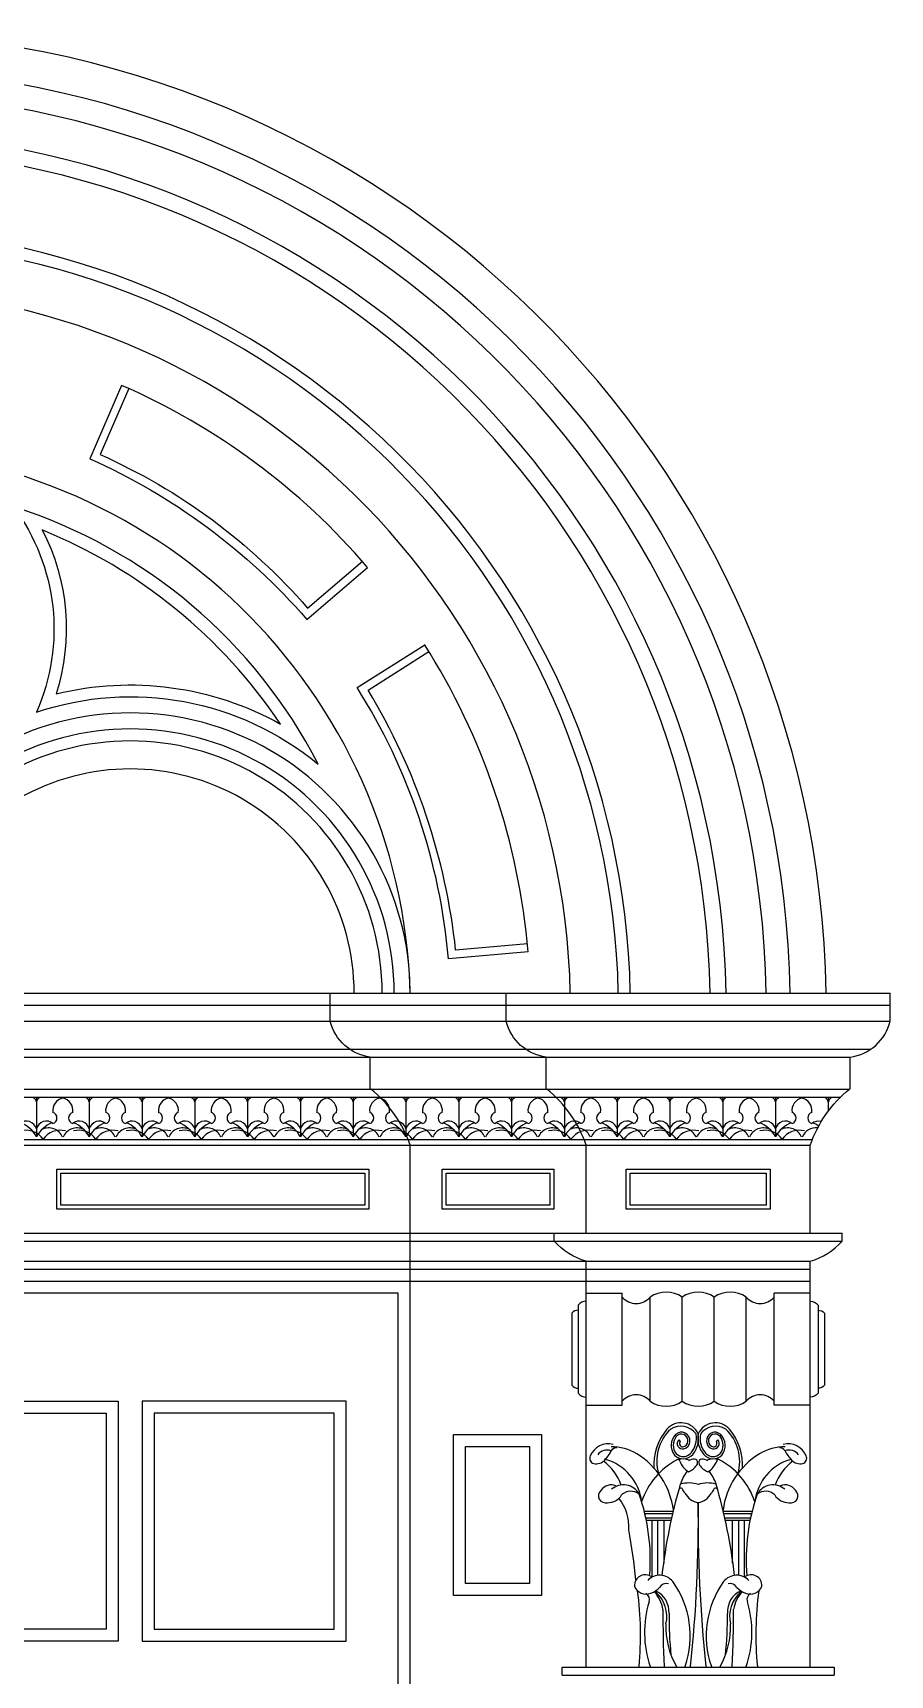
# Model space of a CAD drawing. Header units: metres. Extents: x 44156 to 46760, y 14888 to 19396.
# Drawn here: x 45686 to 46760, y 17340 to 19396 of the extents above; entities that cross this region are included whole.
import ezdxf

# ---------------------------------------------------------------- set-up
doc = ezdxf.new("R2010")
doc.units = ezdxf.units.M
for name, color, linetype in [('1', 3, 'Continuous'), ('3', 3, 'Continuous'), ('7', 7, 'Continuous')]:
    doc.layers.add(name, color=color, linetype=linetype)

# ---------------------------------------------------------------- blocks, each defined once
blk = doc.blocks.new('FH01F009')
at = {"layer": '1'}
for p, q in [((-47.25, 3104.33), (2409.75, 3104.33)), ((-47.25, 3085.43), (2409.75, 3085.43)), ((-24.48, 3052.35), (2386.98, 3052.35)), ((11.23, 2995.71), (2351.27, 2995.71)), ((44.78, 2945.48), (2317.72, 2945.48)), ((9.45, 2825.55), (2353.05, 2825.55)), ((47.25, 2801.93), (2315.25, 2801.93)), ((47.25, 2792.48), (2315.25, 2792.48)), ((2050.65, 2764.12), (2093.17, 2764.12)), ((2093.17, 2631.83), (2093.17, 2764.12)), ((2126.25, 2636.55), (2126.25, 2759.4)), ((2164.05, 2636.55), (2164.05, 2759.4)), ((2201.85, 2636.55), (2201.85, 2759.4)), ((2239.65, 2636.55), (2239.65, 2759.4)), ((2272.72, 2631.83), (2272.72, 2764.12)), ((2315.25, 2764.12), (2272.72, 2764.12)), ((2050.65, 2631.83), (2093.17, 2631.83)), ((2315.25, 2631.83), (2272.72, 2631.83)), ((2022.3, 2313.03), (2343.6, 2313.03))]:
    blk.add_line(p, q, dxfattribs=at)
for points in [[(1510.43, 3832.5), (1476.51, 3754.45, -0.11), (1721.44, 3573.2), (1786.15, 3628.49)], [(1981.16, 3176.52), (1896.4, 3169.1, 0.11), (1792.99, 3476.33), (1864.85, 3521.93)]]:
    blk.add_lwpolyline(points, format="xyb", dxfattribs=at)
for points in [[(1788.95, 2868.08), (1429.85, 2868.08), (1429.85, 2905.88), (1788.95, 2905.88)], [(2007.73, 2868.08), (1885.25, 2868.08), (1885.25, 2905.88), (2007.73, 2905.88)], [(2263.27, 2868.08), (2102.62, 2868.08), (2102.62, 2905.88), (2263.27, 2905.88)], [(1483.65, 2367.23), (1271.02, 2367.23), (1271.02, 2622.38), (1483.65, 2622.38)], [(1752.97, 2622.37), (1540.35, 2622.38), (1540.35, 2367.23), (1752.97, 2367.23)], [(1983.56, 2421.34), (1908.02, 2421.34), (1908.02, 2583.23), (1983.56, 2583.23)]]:
    blk.add_lwpolyline(points, close=True, dxfattribs=at)
blk.add_lwpolyline([(1828.57, 18.9), (1828.57, 2764.12), (1181.25, 2764.12)], dxfattribs=at)
for centre, radius, start, end in [((1181.25, 3099.52), 1110.53, 0.98, 179.06), ((1181.25, 3099.52), 1016.03, 1.07, 178.93), ((1181.34, 3099.43), 921.63, 1.19, 178.81), ((1181.34, 3099.43), 907.45, 1.2, 178.8), ((1181.34, 3099.43), 803.5, 40.5, 66.5), ((1181.34, 3099.43), 661.75, 1.65, 178.35), ((1181.34, 3099.43), 803.5, 4.83, 32.41), ((1511.94, 3118.74), 330.69, 359.96, 180.04), ((1511.94, 3118.74), 311.79, 359.96, 180.04), ((1511.94, 3118.74), 297.62, 359.96, 180.04), ((2109.71, 2773.96), 22.03, 221.36, 318.64), ((2145.15, 2732.71), 32.7, 54.7, 125.3), ((2182.95, 2732.18), 33.14, 55.23, 124.77), ((2220.75, 2732.71), 32.7, 54.7, 125.3), ((2256.19, 2773.96), 22.03, 221.36, 318.64), ((2109.71, 2621.99), 22.03, 41.36, 138.64), ((2256.19, 2621.99), 22.03, 41.36, 138.64), ((2145.15, 2663.24), 32.7, 234.7, 305.3), ((2182.95, 2663.77), 33.14, 235.23, 304.77), ((2220.75, 2663.24), 32.7, 234.7, 305.3)]:
    blk.add_arc(centre, radius, start, end, dxfattribs=at)
at = {"layer": '3'}
for p, q in [((1401.11, 2994.62), (1401.11, 2948.97)), ((1463.48, 2994.62), (1463.48, 2948.97)), ((1525.85, 2994.62), (1525.85, 2948.97)), ((1588.22, 2994.62), (1588.22, 2948.97)), ((1588.22, 2994.62), (1588.22, 2948.97)), ((1650.59, 2994.62), (1650.59, 2948.97)), ((1712.96, 2994.62), (1712.96, 2948.97)), ((1775.33, 2994.62), (1775.33, 2948.97)), ((1837.7, 2994.62), (1837.7, 2948.97)), ((1837.7, 2994.62), (1837.7, 2948.97)), ((1900.07, 2994.62), (1900.07, 2948.97)), ((1962.44, 2994.62), (1962.44, 2948.97)), ((2024.81, 2994.62), (2024.81, 2948.97)), ((2087.18, 2994.62), (2087.18, 2948.97)), ((2087.18, 2994.62), (2087.18, 2948.97)), ((2149.55, 2994.62), (2149.55, 2948.97)), ((2211.92, 2994.62), (2211.92, 2948.97)), ((2274.29, 2994.62), (2274.29, 2948.97)), ((2336.66, 2994.62), (2336.66, 2978.99)), ((2159.88, 2591.04), (2161.67, 2589.15)), ((2206.02, 2591.04), (2204.23, 2589.15)), ((2153.28, 2506.25), (2119.34, 2506.25)), ((2152.67, 2503.65), (2119.98, 2503.65)), ((2246.58, 2506.25), (2212.64, 2506.25)), ((2245.94, 2503.65), (2213.25, 2503.65)), ((2151.48, 2498.45), (2121.15, 2498.45)), ((2150.9, 2495.85), (2121.69, 2495.85)), ((2128.73, 2428.75), (2128.73, 2495.85)), ((2135.38, 2430.85), (2135.38, 2495.85)), ((2142.7, 2445.22), (2142.7, 2495.85)), ((2244.77, 2498.45), (2214.44, 2498.45)), ((2244.23, 2495.85), (2215.02, 2495.85)), ((2223.57, 2445.22), (2223.57, 2495.85)), ((2230.9, 2430.85), (2230.9, 2495.85)), ((2237.54, 2428.75), (2237.54, 2495.85))]:
    blk.add_line(p, q, dxfattribs=at)
for centre, radius, start, end in [((1394.89, 2989.04), 6.28, 9.44, 62.78), ((1407.33, 2989.04), 6.28, 117.22, 170.56), ((1435.81, 2979.72), 15.31, 103.27, 187.63), ((1428.79, 2979.72), 15.31, 352.37, 76.73), ((1457.26, 2989.04), 6.28, 9.44, 62.78), ((1469.7, 2989.04), 6.28, 117.22, 170.56), ((1498.18, 2979.72), 15.31, 103.27, 187.63), ((1491.16, 2979.72), 15.31, 352.37, 76.73), ((1519.63, 2989.04), 6.28, 9.44, 62.78), ((1532.07, 2989.04), 6.28, 117.22, 170.56), ((1560.55, 2979.72), 15.31, 103.27, 187.63), ((1553.53, 2979.72), 15.31, 352.37, 76.73), ((1582, 2989.04), 6.28, 9.44, 62.78), ((1582, 2989.04), 6.28, 9.44, 62.78), ((1594.44, 2989.04), 6.28, 117.22, 170.56), ((1594.44, 2989.04), 6.28, 117.22, 170.56), ((1622.92, 2979.72), 15.31, 103.27, 187.63), ((1615.9, 2979.72), 15.31, 352.37, 76.73), ((1644.37, 2989.04), 6.28, 9.44, 62.78), ((1656.81, 2989.04), 6.28, 117.22, 170.56), ((1685.29, 2979.72), 15.31, 103.27, 187.63), ((1678.27, 2979.72), 15.31, 352.37, 76.73), ((1706.74, 2989.04), 6.28, 9.44, 62.78), ((1719.18, 2989.04), 6.28, 117.22, 170.56), ((1747.66, 2979.72), 15.31, 103.27, 187.63), ((1740.64, 2979.72), 15.31, 352.37, 76.73), ((1769.11, 2989.04), 6.28, 9.44, 62.78), ((1781.55, 2989.04), 6.28, 117.22, 170.56), ((1810.03, 2979.72), 15.31, 103.27, 187.63), ((1803.01, 2979.72), 15.31, 352.37, 76.73), ((1831.48, 2989.04), 6.28, 9.44, 62.78), ((1831.48, 2989.04), 6.28, 9.44, 62.78), ((1843.92, 2989.04), 6.28, 117.22, 170.56), ((1843.92, 2989.04), 6.28, 117.22, 170.56), ((1872.4, 2979.72), 15.31, 103.27, 187.63), ((1865.38, 2979.72), 15.31, 352.37, 76.73), ((1893.85, 2989.04), 6.28, 9.44, 62.78), ((1906.29, 2989.04), 6.28, 117.22, 170.56), ((1934.77, 2979.72), 15.31, 103.27, 187.63), ((1927.75, 2979.72), 15.31, 352.37, 76.73), ((1956.22, 2989.04), 6.28, 9.44, 62.78), ((1968.66, 2989.04), 6.28, 117.22, 170.56), ((1997.14, 2979.72), 15.31, 103.27, 187.63), ((1990.12, 2979.72), 15.31, 352.37, 76.73), ((2018.59, 2989.04), 6.28, 9.44, 62.78), ((2031.03, 2989.04), 6.28, 117.22, 170.56), ((2059.51, 2979.72), 15.31, 103.27, 187.63), ((2052.49, 2979.72), 15.31, 352.37, 76.73), ((2080.96, 2989.04), 6.28, 9.44, 62.78), ((2080.96, 2989.04), 6.28, 9.44, 62.78), ((2093.4, 2989.04), 6.28, 117.22, 170.56), ((2093.4, 2989.04), 6.28, 117.22, 170.56), ((2121.88, 2979.72), 15.31, 103.27, 187.63), ((2114.86, 2979.72), 15.31, 352.37, 76.73), ((2143.33, 2989.04), 6.28, 9.44, 62.78), ((2155.77, 2989.04), 6.28, 117.22, 170.56), ((2184.25, 2979.72), 15.31, 103.27, 187.63), ((2177.23, 2979.72), 15.31, 352.37, 76.73), ((2205.7, 2989.04), 6.28, 9.44, 62.78), ((2218.14, 2989.04), 6.28, 117.22, 170.56), ((2246.62, 2979.72), 15.31, 103.27, 187.63), ((2239.6, 2979.72), 15.31, 352.37, 76.73), ((2268.07, 2989.04), 6.28, 9.44, 62.78), ((2280.51, 2989.04), 6.28, 117.22, 170.56), ((2308.99, 2979.72), 15.31, 103.27, 187.63), ((2301.97, 2979.72), 15.31, 352.37, 76.73), ((2330.44, 2989.04), 6.28, 9.44, 62.78), ((2342.88, 2989.04), 6.28, 117.22, 170.56), ((1418.47, 2971.1), 6.94, 288.21, 71.79), ((1446.12, 2971.1), 6.94, 108.21, 251.79), ((1480.84, 2971.1), 6.94, 288.21, 71.79), ((1508.49, 2971.1), 6.94, 108.21, 251.79), ((1543.21, 2971.1), 6.94, 288.21, 71.79), ((1570.86, 2971.1), 6.94, 108.21, 251.79), ((1605.58, 2971.1), 6.94, 288.21, 71.79), ((1633.23, 2971.1), 6.94, 108.21, 251.79), ((1667.95, 2971.1), 6.94, 288.21, 71.79), ((1695.6, 2971.1), 6.94, 108.21, 251.79), ((1730.32, 2971.1), 6.94, 288.21, 71.79), ((1757.97, 2971.1), 6.94, 108.21, 251.79), ((1792.69, 2971.1), 6.94, 288.21, 71.79), ((1820.34, 2971.1), 6.94, 108.21, 251.79), ((1855.06, 2971.1), 6.94, 288.21, 71.79), ((1882.71, 2971.1), 6.94, 108.21, 251.79), ((1917.43, 2971.1), 6.94, 288.21, 71.79), ((1945.08, 2971.1), 6.94, 108.21, 251.79), ((1979.8, 2971.1), 6.94, 288.21, 71.79), ((2007.45, 2971.1), 6.94, 108.21, 251.79), ((2042.17, 2971.1), 6.94, 288.21, 71.79), ((2069.82, 2971.1), 6.94, 108.21, 251.79), ((2104.54, 2971.1), 6.94, 288.21, 71.79), ((2132.19, 2971.1), 6.94, 108.21, 251.79), ((2166.91, 2971.1), 6.94, 288.21, 71.79), ((2194.56, 2971.1), 6.94, 108.21, 251.79), ((2229.28, 2971.1), 6.94, 288.21, 71.79), ((2256.93, 2971.1), 6.94, 108.21, 251.79), ((2291.65, 2971.1), 6.94, 288.21, 71.79), ((2319.3, 2971.1), 6.94, 108.21, 251.79), ((1389.37, 2955.19), 12.14, 14.62, 129.87), ((1388.8, 2932.1), 24.39, 34.33, 104.8), ((1368.52, 2930.69), 37.38, 29.29, 67.8), ((1412.86, 2955.19), 12.14, 50.13, 165.38), ((1433.71, 2930.69), 37.38, 112.2, 150.71), ((1415.46, 2941.41), 17.95, 23.27, 115.09), ((1429.09, 2932.1), 24.39, 75.2, 145.67), ((1449.14, 2941.41), 17.95, 64.91, 156.73), ((1451.74, 2955.19), 12.14, 14.62, 129.87), ((1451.17, 2932.1), 24.39, 34.33, 104.8), ((1430.89, 2930.69), 37.38, 29.29, 67.8), ((1475.23, 2955.19), 12.14, 50.13, 165.38), ((1496.08, 2930.69), 37.38, 112.2, 150.71), ((1477.83, 2941.41), 17.95, 23.27, 115.09), ((1491.46, 2932.1), 24.39, 75.2, 145.67), ((1511.51, 2941.41), 17.95, 64.91, 156.73), ((1514.11, 2955.19), 12.14, 14.62, 129.87), ((1513.54, 2932.1), 24.39, 34.33, 104.8), ((1493.26, 2930.69), 37.38, 29.29, 67.8), ((1537.6, 2955.19), 12.14, 50.13, 165.38), ((1558.45, 2930.69), 37.38, 112.2, 150.71), ((1540.2, 2941.41), 17.95, 23.27, 115.09), ((1553.83, 2932.1), 24.39, 75.2, 145.67), ((1573.88, 2941.41), 17.95, 64.91, 156.73), ((1576.48, 2955.19), 12.14, 14.62, 129.87), ((1575.91, 2932.1), 24.39, 34.33, 104.8), ((1555.63, 2930.69), 37.38, 29.29, 67.8), ((1599.97, 2955.19), 12.14, 50.13, 165.38), ((1620.82, 2930.69), 37.38, 112.2, 150.71), ((1602.57, 2941.41), 17.95, 23.27, 115.09), ((1616.2, 2932.1), 24.39, 75.2, 145.67), ((1636.25, 2941.41), 17.95, 64.91, 156.73), ((1638.85, 2955.19), 12.14, 14.62, 129.87), ((1638.28, 2932.1), 24.39, 34.33, 104.8), ((1618, 2930.69), 37.38, 29.29, 67.8), ((1662.34, 2955.19), 12.14, 50.13, 165.38), ((1683.19, 2930.69), 37.38, 112.2, 150.71), ((1664.94, 2941.41), 17.95, 23.27, 115.09), ((1678.57, 2932.1), 24.39, 75.2, 145.67), ((1698.62, 2941.41), 17.95, 64.91, 156.73), ((1701.22, 2955.19), 12.14, 14.62, 129.87), ((1700.65, 2932.1), 24.39, 34.33, 104.8), ((1680.37, 2930.69), 37.38, 29.29, 67.8), ((1724.71, 2955.19), 12.14, 50.13, 165.38), ((1745.56, 2930.69), 37.38, 112.2, 150.71), ((1727.31, 2941.41), 17.95, 23.27, 115.09), ((1740.94, 2932.1), 24.39, 75.2, 145.67), ((1760.99, 2941.41), 17.95, 64.91, 156.73), ((1763.59, 2955.19), 12.14, 14.62, 129.87), ((1763.02, 2932.1), 24.39, 34.33, 104.8), ((1742.74, 2930.69), 37.38, 29.29, 67.8), ((1787.08, 2955.19), 12.14, 50.13, 165.38), ((1807.93, 2930.69), 37.38, 112.2, 150.71), ((1789.68, 2941.41), 17.95, 23.27, 115.09), ((1803.31, 2932.1), 24.39, 75.2, 145.67), ((1823.36, 2941.41), 17.95, 64.91, 156.73), ((1825.96, 2955.19), 12.14, 14.62, 129.87), ((1825.39, 2932.1), 24.39, 34.33, 104.8), ((1805.11, 2930.69), 37.38, 29.29, 67.8), ((1849.45, 2955.19), 12.14, 50.13, 165.38), ((1870.3, 2930.69), 37.38, 112.2, 150.71), ((1852.05, 2941.41), 17.95, 23.27, 115.09), ((1865.68, 2932.1), 24.39, 75.2, 145.67), ((1885.73, 2941.41), 17.95, 64.91, 156.73), ((1888.33, 2955.19), 12.14, 14.62, 129.87), ((1887.76, 2932.1), 24.39, 34.33, 104.8), ((1867.48, 2930.69), 37.38, 29.29, 67.8), ((1911.82, 2955.19), 12.14, 50.13, 165.38), ((1932.67, 2930.69), 37.38, 112.2, 150.71), ((1914.42, 2941.41), 17.95, 23.27, 115.09), ((1928.05, 2932.1), 24.39, 75.2, 145.67), ((1948.1, 2941.41), 17.95, 64.91, 156.73), ((1950.7, 2955.19), 12.14, 14.62, 129.87), ((1950.13, 2932.1), 24.39, 34.33, 104.8), ((1929.85, 2930.69), 37.38, 29.29, 67.8), ((1974.19, 2955.19), 12.14, 50.13, 165.38), ((1995.04, 2930.69), 37.38, 112.2, 150.71), ((1976.79, 2941.41), 17.95, 23.27, 115.09), ((1990.42, 2932.1), 24.39, 75.2, 145.67), ((2010.47, 2941.41), 17.95, 64.91, 156.73), ((2013.07, 2955.19), 12.14, 14.62, 129.87), ((2012.5, 2932.1), 24.39, 34.33, 104.8), ((1992.22, 2930.69), 37.38, 29.29, 67.8), ((2036.56, 2955.19), 12.14, 50.13, 165.38), ((2057.41, 2930.69), 37.38, 112.2, 150.71), ((2039.16, 2941.41), 17.95, 23.27, 115.09), ((2052.79, 2932.1), 24.39, 75.2, 145.67), ((2072.84, 2941.41), 17.95, 64.91, 156.73), ((2075.44, 2955.19), 12.14, 14.62, 129.87), ((2074.87, 2932.1), 24.39, 34.33, 104.8), ((2054.59, 2930.69), 37.38, 29.29, 67.8), ((2098.93, 2955.19), 12.14, 50.13, 165.38), ((2119.78, 2930.69), 37.38, 112.2, 150.71), ((2101.53, 2941.41), 17.95, 23.27, 115.09), ((2115.16, 2932.1), 24.39, 75.2, 145.67), ((2135.21, 2941.41), 17.95, 64.91, 156.73), ((2137.81, 2955.19), 12.14, 14.62, 129.87), ((2137.24, 2932.1), 24.39, 34.33, 104.8), ((2116.96, 2930.69), 37.38, 29.29, 67.8), ((2161.3, 2955.19), 12.14, 50.13, 165.38), ((2182.15, 2930.69), 37.38, 112.2, 150.71), ((2163.9, 2941.41), 17.95, 23.27, 115.09), ((2177.53, 2932.1), 24.39, 75.2, 145.67), ((2197.58, 2941.41), 17.95, 64.91, 156.73), ((2200.18, 2955.19), 12.14, 14.62, 129.87), ((2199.61, 2932.1), 24.39, 34.33, 104.8), ((2179.33, 2930.69), 37.38, 29.29, 67.8), ((2223.67, 2955.19), 12.14, 50.13, 165.38), ((2244.52, 2930.69), 37.38, 112.2, 150.71), ((2226.27, 2941.41), 17.95, 23.27, 115.09), ((2239.9, 2932.1), 24.39, 75.2, 145.67), ((2259.95, 2941.41), 17.95, 64.91, 156.73), ((2262.55, 2955.19), 12.14, 14.62, 129.87), ((2261.98, 2932.1), 24.39, 34.33, 104.8), ((2241.7, 2930.69), 37.38, 29.29, 67.8), ((2286.04, 2955.19), 12.14, 50.13, 165.38), ((2306.89, 2930.69), 37.38, 112.2, 150.71), ((2288.64, 2941.41), 17.95, 23.27, 115.09), ((2302.27, 2932.1), 24.39, 75.2, 145.67), ((2322.32, 2941.41), 17.95, 84.16, 156.73), ((2324.92, 2955.19), 12.14, 73.19, 129.87), ((2304.07, 2930.69), 37.38, 55.35, 67.8), ((2197.47, 2560.62), 67.03, 140.11, 183.27), ((2186.1, 2565.61), 52.14, 133.16, 196.74), ((2162.66, 2588.57), 22.42, 25.07, 137.87), ((2162.31, 2584.25), 22.74, 37.41, 121.48), ((2163.13, 2589.91), 10.07, 287.06, 132.84), ((2203.24, 2588.57), 22.42, 42.13, 154.93), ((2203.59, 2584.25), 22.74, 58.52, 142.59), ((2202.77, 2589.91), 10.07, 47.16, 252.94), ((2179.43, 2565.39), 52.55, 343.87, 46.71), ((2168.43, 2560.62), 67.03, 356.71, 39.89), ((2076.7, 2563.12), 23.1, 75.45, 157.72), ((2080.48, 2525.19), 57.52, 58.57, 90.47), ((2086.35, 2574.54), 7.12, 89.82, 149.27), ((2086.71, 2574.54), 7.12, 89.82, 149.27), ((2086.71, 2574.54), 7.12, 89.82, 149.27), ((2169.46, 2584.34), 18.48, 135.47, 217.77), ((2170.06, 2584.61), 16.52, 141.83, 217.23), ((2163.17, 2590.1), 7.71, 282.67, 142.26), ((2164.65, 2586.63), 6.5, 137.22, 282.77), ((2164.86, 2586.64), 4.06, 141.87, 270), ((2154, 2592.85), 26.84, 319.65, 10.22), ((2154, 2592.85), 29.44, 319.65, 10.22), ((2211.9, 2592.85), 29.44, 169.78, 220.35), ((2211.9, 2592.85), 26.84, 169.78, 220.35), ((2202.73, 2590.1), 7.71, 37.74, 257.33), ((2201.25, 2586.63), 6.5, 257.23, 42.78), ((2201.04, 2586.64), 4.06, 270, 38.13), ((2195.84, 2584.61), 16.52, 322.77, 38.17), ((2196.44, 2584.34), 18.48, 322.23, 44.53), ((2285.42, 2525.19), 57.52, 89.53, 121.43), ((2279.21, 2574.54), 7.12, 30.73, 90.18), ((2289.21, 2563.12), 23.1, 22.28, 104.55), ((2061.03, 2569.19), 6.3, 154.78, 255.79), ((2062.67, 2576.22), 13.51, 256.38, 317.37), ((2074.87, 2566.07), 12.86, 66.24, 145.45), ((2036.7, 2518.59), 58.36, 19, 53.82), ((2035.98, 2601.5), 50.02, 316.49, 332.2), ((2036.33, 2601.5), 50.02, 316.49, 332.2), ((2036.33, 2601.5), 50.02, 316.49, 332.2), ((2057.2, 2510.69), 59.36, 6.94, 74.25), ((2063.52, 2496.58), 90.78, 7.06, 58.86), ((2198.56, 2490.55), 86.85, 117.33, 161.67), ((2165.31, 2582.95), 14.41, 223.52, 320.53), ((2165.32, 2582.94), 11.83, 224.68, 318.94), ((2159.26, 2565.76), 1.89, 3.27, 121.28), ((2164.66, 2549.05), 19.32, 66.57, 106.93), ((2184.09, 2573.86), 24.3, 199.2, 239.01), ((2161.02, 2575.84), 25.14, 294.85, 323.83), ((2177.84, 2557.66), 10.49, 86.15, 125.9), ((2178.51, 2564.18), 3.95, 40.98, 89.64), ((2176.89, 2564.03), 5.36, 325.56, 30.71), ((2189.03, 2564.03), 5.36, 149.29, 214.44), ((2187.4, 2564.18), 3.95, 90.36, 139.02), ((2204.9, 2575.84), 25.14, 216.17, 245.15), ((2188.08, 2557.66), 10.49, 54.1, 93.85), ((2200.59, 2582.95), 14.41, 219.47, 316.48), ((2200.58, 2582.94), 11.83, 221.06, 315.32), ((2201.26, 2549.05), 19.32, 73.07, 113.43), ((2181.83, 2573.86), 24.3, 300.99, 340.8), ((2206.66, 2565.76), 1.89, 58.72, 176.73), ((2167.35, 2490.55), 86.85, 18.33, 62.67), ((2302.38, 2496.58), 90.78, 121.14, 172.94), ((2308.72, 2510.69), 59.36, 105.75, 173.06), ((2329.22, 2518.59), 58.36, 126.18, 161), ((2329.58, 2601.5), 50.02, 207.8, 223.51), ((2290.69, 2566.07), 12.86, 34.55, 113.76), ((2303.25, 2576.22), 13.51, 222.63, 283.62), ((2304.89, 2569.19), 6.3, 284.21, 25.22), ((2217.45, 2519.64), 58.77, 144.04, 160.94), ((2148.47, 2519.64), 58.77, 19.06, 35.96), ((2073.56, 2524.85), 8.44, 129.58, 284.91), ((2080.44, 2522.92), 14.87, 68.87, 145.48), ((2076.43, 2535.29), 18.61, 267.83, 329.72), ((2094.63, 2516.54), 21.22, 29.05, 131.12), ((2049.32, 2488.96), 51.79, 355.44, 39.44), ((2103.39, 2514.38), 15.85, 51.87, 133.35), ((1891.23, 2449.22), 235.13, 355.43, 19.28), ((2780.33, 2357.43), 644.47, 163.69, 173.46), ((2162.44, 2531.16), 2.7, 53.42, 154.62), ((2172.07, 2504.25), 35.75, 71.96, 106.15), ((2119.07, 2501.78), 54.93, 28.53, 35.05), ((2187.14, 2538.8), 22.54, 208.56, 259.32), ((2193.85, 2504.25), 35.75, 73.85, 108.04), ((2178.78, 2538.8), 22.54, 280.68, 331.44), ((2246.85, 2501.78), 54.93, 144.95, 151.47), ((2203.48, 2531.16), 2.7, 25.38, 126.58), ((1585.59, 2357.43), 644.47, 6.54, 16.31), ((2474.68, 2449.22), 235.13, 160.72, 184.57), ((2271.29, 2516.54), 21.22, 48.88, 150.95), ((2262.53, 2514.38), 15.85, 46.65, 128.13), ((2289.49, 2535.29), 18.61, 210.28, 272.17), ((2285.48, 2522.92), 14.87, 34.52, 111.13), ((2292.36, 2524.85), 8.44, 255.09, 50.42), ((559.61, 2495.91), 1623.51, 353.9, 0.76), ((3806.31, 2495.91), 1623.51, 179.24, 186.1), ((1216.68, 2327.65), 898.12, 6.25, 10.08), ((2120.4, 2418.87), 12.73, 52.75, 183.03), ((2137.52, 2411.4), 19.6, 38.15, 136.65), ((2228.4, 2411.4), 19.6, 43.35, 141.85), ((2245.52, 2418.87), 12.73, 356.97, 127.25), ((2121.29, 2423.17), 14.49, 200.08, 293.86), ((1724.59, 2360.75), 390.28, 354.51, 7.63), ((2117.76, 2402.53), 7.63, 338.93, 64.02), ((2118.7, 2433.9), 25.43, 289.42, 317.21), ((2099.94, 2383.61), 41.95, 9.75, 42.57), ((2120.79, 2387.58), 27.77, 356.53, 65.22), ((2107.15, 2382.22), 38.74, 346.92, 49.27), ((2145.18, 2412.58), 8.8, 73.37, 152.63), ((2063.94, 2359.51), 109.62, 340.78, 35.72), ((2301.98, 2359.51), 109.62, 144.28, 199.22), ((2245.13, 2387.58), 27.77, 114.78, 183.47), ((2220.74, 2412.58), 8.8, 27.37, 106.63), ((2258.77, 2382.22), 38.74, 130.73, 193.08), ((2265.98, 2383.61), 41.95, 137.43, 170.25), ((2247.22, 2433.9), 25.43, 222.79, 250.58), ((2244.63, 2423.17), 14.49, 246.14, 339.92), ((2248.16, 2402.53), 7.63, 115.98, 201.07), ((2641.33, 2360.75), 390.28, 172.37, 185.49), ((2245.32, 2363.56), 125.77, 163.26, 198.61), ((3366.19, 2383.49), 1224.94, 179.66, 182.81), ((2542.19, 2379.67), 393.73, 179.09, 186.26), ((1823.73, 2379.67), 393.73, 353.74, 0.91), ((999.73, 2383.49), 1224.94, 357.19, 0.34), ((2120.6, 2363.56), 125.77, 341.39, 16.74), ((2236.66, 2369.39), 91.86, 177.46, 210.02), ((2129.26, 2369.39), 91.86, 329.98, 2.54)]:
    blk.add_arc(centre, radius, start, end, dxfattribs=at)
at = {"layer": '7'}
for p, q in [((-47.25, 3118.5), (2409.75, 3118.5)), ((2409.75, 3104.33), (2409.75, 3118.5)), ((0, 3042.9), (2362.5, 3042.9)), ((0, 3005.1), (2361.75, 3005.1)), ((47.25, 2938.95), (2315.25, 2938.95)), ((2315.25, 2835), (2315.25, 2938.95)), ((9.45, 2835), (2353.05, 2835)), ((1842.75, 0), (1842.75, 2835)), ((2315.25, 2322.48), (2315.25, 2801.93)), ((47.25, 2778.3), (2315.25, 2778.3)), ((2050.65, 2322.48), (2050.65, 2778.3)), ((2022.3, 2322.48), (2343.6, 2322.48)), ((2022.3, 2313.03), (2022.3, 2322.48)), ((2343.6, 2322.48), (2343.6, 2313.03))]:
    blk.add_line(p, q, dxfattribs=at)
for points in [[(1501.77, 3836.27), (1464.1, 3749.6, -0.11), (1720.44, 3559.92), (1792.29, 3621.3)], [(1981.99, 3167.1), (1887.85, 3158.87, 0.12), (1780, 3479.28), (1859.79, 3529.91)], [(1795.5, 3005.1), (1795.5, 3042.9, -0.31), (1748.25, 3085.43), (1748.25, 3118.5)], [(2003.4, 3005.1), (2003.4, 3042.9, -0.31), (1956.15, 3085.43), (1956.15, 3118.5)], [(2362.5, 3005.1), (2362.5, 3042.9, 0.31), (2409.75, 3085.43), (2409.75, 3118.5)], [(1842.75, 2835), (1842.75, 2938.95, 0.14), (1796.25, 3005.1)], [(2050.65, 2835), (2050.65, 2938.95, 0.14), (2004.15, 3005.1)], [(2315.25, 2835), (2315.25, 2938.95, -0.14), (2361.75, 3005.1)], [(2050.65, 2778.3), (2050.65, 2801.93, -0.14), (2012.85, 2825.55), (2012.85, 2835)], [(2315.25, 2322.48), (2315.25, 2801.93, 0.14), (2353.05, 2825.55), (2353.05, 2835)], [(2050.65, 2754.56, 0.24), (2041.2, 2749.95), (2041.2, 2646, 0.24), (2050.65, 2641.39)], [(2315.25, 2754.56, -0.24), (2324.7, 2749.95), (2324.7, 2646, -0.24), (2315.25, 2641.39)], [(2041.2, 2744.18, 0.21), (2033.64, 2740.5), (2033.64, 2655.45, 0.21), (2041.2, 2651.77)], [(2324.7, 2744.18, -0.21), (2332.26, 2740.5), (2332.26, 2655.45, -0.21), (2324.7, 2651.77)]]:
    blk.add_lwpolyline(points, format="xyb", dxfattribs=at)
for points in [[(1733.96, 3388.78, 0.2), (1374.1, 3692.8, -0.27), (1401.1, 3450.29, -0.26)], [(1689.47, 3436.24, 0.15), (1407.84, 3665.5, -0.2), (1424.4, 3471.81, -0.19)]]:
    blk.add_lwpolyline(points, format="xyb", close=True, dxfattribs=at)
for points in [[(1793.68, 2863.35), (1425.13, 2863.35), (1425.13, 2910.6), (1793.68, 2910.6)], [(2012.46, 2863.35), (1880.52, 2863.35), (1880.52, 2910.6), (2012.46, 2910.6)], [(2268, 2863.35), (2097.9, 2863.35), (2097.9, 2910.6), (2268, 2910.6)], [(1497.82, 2353.05), (1256.85, 2353.05), (1256.85, 2636.55), (1497.82, 2636.55)], [(1767.15, 2636.55), (1526.17, 2636.55), (1526.17, 2353.05), (1767.15, 2353.05)], [(1997.73, 2407.17), (1893.84, 2407.17), (1893.84, 2597.41), (1997.73, 2597.41)]]:
    blk.add_lwpolyline(points, close=True, dxfattribs=at)
for centre, radius, start, end in [((1181.25, 3099.52), 1153.06, 0.94, 179.06), ((1181.25, 3099.52), 1082.18, 1, 179.06), ((1181.25, 3099.52), 1034.93, 1.05, 178.95), ((1181.34, 3099.43), 850.75, 1.28, 178.72), ((1511.94, 3118.74), 264.54, 359.96, 180.04)]:
    blk.add_arc(centre, radius, start, end, dxfattribs=at)

msp = doc.modelspace()

# ---------------------------------------------------------------- block references
at = {"layer": '7', "xscale": 1.06, "yscale": 1.06, "zscale": 1.06}
msp.add_blockref('FH01F009', (44205.66, 14887.82), dxfattribs=at)

doc.saveas('drawing.dxf')
